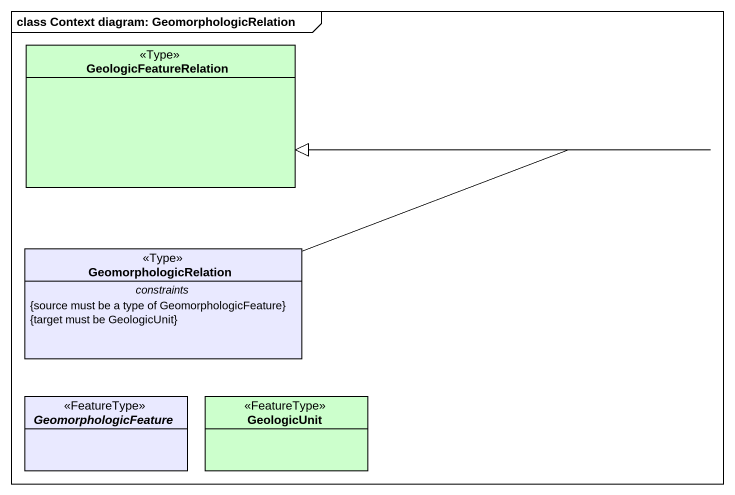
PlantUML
@startuml
mainframe class Context diagram: GeomorphologicRelation
hide circle
hide empty members
class GeologicFeatureRelation <<Type>> #CCFFCC
class GeomorphologicRelation <<Type>> #E9E9FF {
  -- constraints --
  {source must be a type of GeomorphologicFeature}
  {target must be GeologicUnit}
}
abstract class GeomorphologicFeature <<FeatureType>> #E9E9FF
class GeologicUnit <<FeatureType>> #CCFFCC
GeomorphologicRelation -up-|> GeologicFeatureRelation
@enduml
